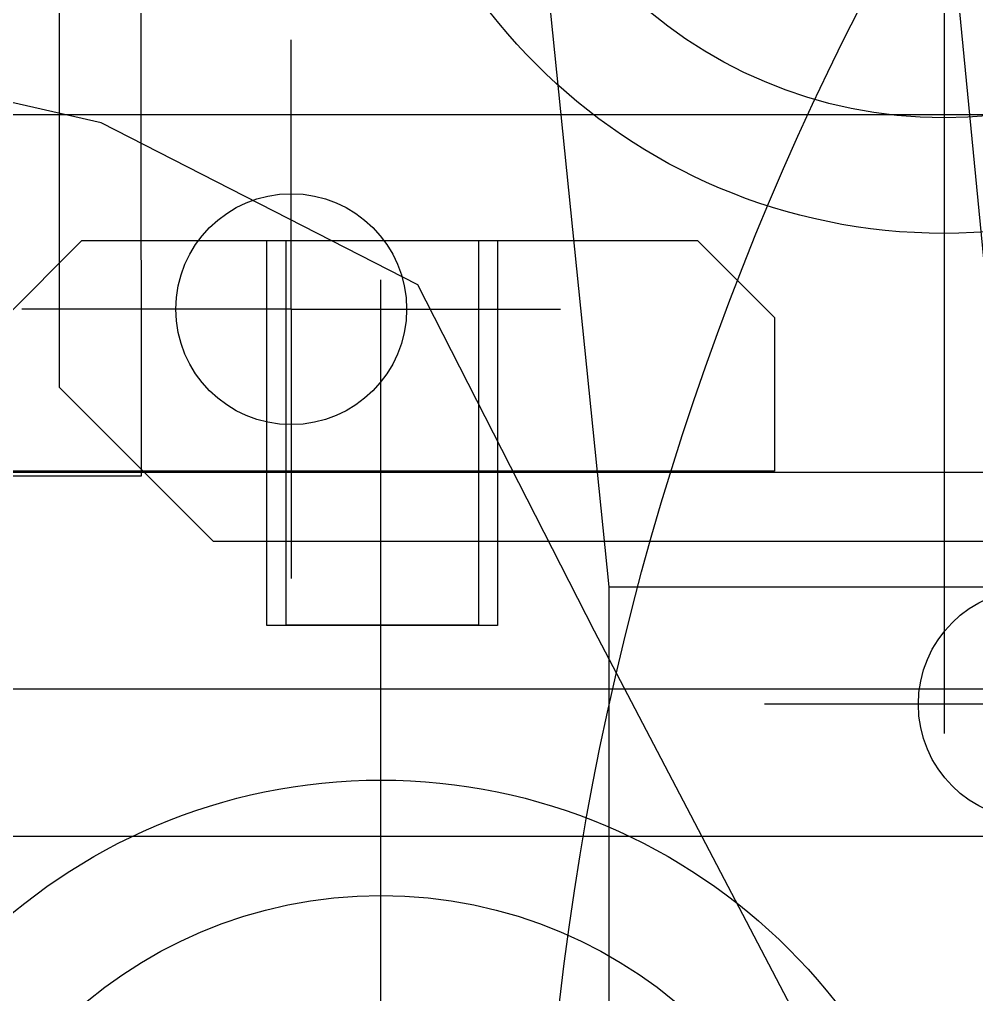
# Model space of a CAD drawing. Extents: x -381 to 213, y -63 to 250.
# Drawn here: x -162.65 to -150.21, y 17.03 to 29.7 of the extents above; entities that cross this region are included whole.
import ezdxf

# ---------------------------------------------------------------- set-up
doc = ezdxf.new("R2010")
doc.units = 0
doc.header["$MEASUREMENT"] = 0
for name, pattern in [('K5LT65535', [0]), ('K5LT_AXLED', [19.5, 15, -1.5, 1.5, -1.5]), ('K5LT_BASIC', [0])]:
    doc.linetypes.add(name, pattern=pattern)
doc.layers.add('Системный слой', color=7, linetype='Continuous')

# ---------------------------------------------------------------- blocks, each defined once
blk = doc.blocks.new('*U')
at = {"layer": 'Системный слой', "color": 5, "linetype": 'K5LT_BASIC'}
for p, q in [((49.231, 19.192), (50.231, 20.192)), ((50.231, 20.192), (58.231, 20.192)), ((52.634, 20.189), (55.634, 20.189)), ((52.634, 15.189), (52.634, 20.189)), ((52.887, 20.192), (55.387, 20.192)), ((52.887, 15.192), (52.887, 20.192)), ((55.387, 20.192), (55.387, 15.192)), ((55.634, 20.189), (55.634, 15.189)), ((58.231, 20.192), (59.231, 19.192)), ((59.231, 19.192), (59.231, 17.192)), ((44.117, 17.179), (64.117, 17.179)), ((59.231, 17.192), (49.231, 17.192)), ((-65.617, 15.179), (-65.617, -3.821)), ((55.634, 15.189), (52.634, 15.189)), ((55.387, 15.192), (52.887, 15.192)), ((-168.83, -0.277), (156.17, -0.277)), ((-65.617, -3.821), (-63.617, -5.821)), ((-63.617, -5.821), (-44.617, -5.821))]:
    blk.add_line(p, q, dxfattribs=at)
at = {"layer": 'Системный слой', "color": 30, "linetype": 'K5LT_AXLED'}
for p, q in [((54.117, 5.679), (54.117, 19.679)), ((54.117, 5.679), (54.117, 19.179)), ((54.117, 5.679), (54.117, 19.179)), ((62.602, 14.164), (59.102, 14.164)), ((-54.117, 5.679), (-54.117, -7.821)), ((-54.117, 5.679), (-54.117, -8.321)), ((-62.602, -2.806), (-62.602, 0.694)), ((-62.602, -2.806), (-66.102, -2.806)), ((-62.602, -2.806), (-59.102, -2.806)), ((-62.602, -2.806), (-62.602, -6.306))]:
    blk.add_line(p, q, dxfattribs=at)
blk = doc.blocks.new('*F')
at = {"layer": 'Системный слой', "color": 5, "linetype": 'K5LT65535'}
for points in [[(64.596, 15.692), (64.596, 19.329), (62.012, 19.329), (59.428, 45.933), (-51.102, 45.933), (-51.102, 49.761), (-44.02, 51.483), (56.079, 51.483), (58.376, 49.186), (59.428, 45.933)], [(-51.102, 49.761), (-128.234, 22.87), (-130.112, 20.429), (-130.112, 14.065), (-53.877, 14.065), (-43.829, 42.392), (-43.829, 45.933)], [(57.084, 15.692), (54.357, 42.488), (52.06, 44.784), (7.561, 44.784), (6.412, 41.243), (6.412, -18.732)], [(51.001, 17.128), (12.537, 17.128), (12.537, 38.66), (15.36, 41.483), (49.093, 41.483), (50.983, 39.593), (51.001, 17.128)], [(61.31, -34.166), (-32.345, -34.121), (-47.082, -29.094), (-58.662, -6.988), (-60.958, -2.49), (-65.073, -0.385), (-75.983, 2.103), (-86.605, 2.103), (-95.888, 2.103), (-104.022, -0.385), (-108.998, -5.361), (-114.262, -13.687), (-130.243, -13.687), (-130.243, 12.152), (-51.58, 12.152), (-42.01, -15.983), (-39.427, -18.567), (-35.886, -20.385), (-31.867, -21.534), (54.835, -21.534), (57.084, -19.285), (57.084, 15.692), (64.596, 15.692), (64.622, 7.622)]]:
    blk.add_lwpolyline(points, dxfattribs=at)
at = {"layer": 'Системный слой', "color": 5, "linetype": 'K5LT_BASIC'}
for centre, radius in [((94.013, 5.981), 62.534), ((94.013, 5.981), 62.534), ((94.013, 5.981), 37.817), ((94.013, 5.981), 37.817), ((62.602, 14.164), 1.5), ((-54.117, 5.679), 7.5), ((54.117, 5.679), 7.5), ((-54.117, 5.679), 6), ((54.117, 5.679), 6), ((-62.602, -2.806), 1.5)]:
    blk.add_circle(centre, radius, dxfattribs=at)
at = {"layer": 'Системный слой'}
blk.add_blockref('*U', (0, 0), dxfattribs=at)
blk.add_blockref('*U', (0, 0), dxfattribs=at)
blk.add_blockref('*U', (0, 0), dxfattribs=at)
blk.add_blockref('*U', (0, 0), dxfattribs=at)
blk.add_blockref('*U', (0, 0), dxfattribs=at)
blk.add_blockref('*U', (0, 0), dxfattribs=at)
blk.add_blockref('*U', (0, 0), dxfattribs=at)
blk.add_blockref('*U', (0, 0), dxfattribs=at)
blk.add_blockref('*U', (0, 0), dxfattribs=at)
blk.add_blockref('*U', (0, 0), dxfattribs=at)
blk.add_blockref('*U', (0, 0), dxfattribs=at)
blk.add_blockref('*U', (0, 0), dxfattribs=at)
blk.add_blockref('*U', (0, 0), dxfattribs=at)
blk.add_blockref('*U', (0, 0), dxfattribs=at)
blk.add_blockref('*U', (0, 0), dxfattribs=at)
blk.add_blockref('*U', (0, 0), dxfattribs=at)
blk.add_blockref('*U', (0, 0), dxfattribs=at)
blk.add_blockref('*U', (0, 0), dxfattribs=at)
blk.add_blockref('*U', (0, 0), dxfattribs=at)
blk.add_blockref('*U', (0, 0), dxfattribs=at)
blk.add_blockref('*U', (0, 0), dxfattribs=at)
blk.add_blockref('*U', (0, 0), dxfattribs=at)
blk.add_blockref('*U', (0, 0), dxfattribs=at)
blk.add_blockref('*U', (0, 0), dxfattribs=at)
blk.add_blockref('*U', (0, 0), dxfattribs=at)
blk.add_blockref('*U', (0, 0), dxfattribs=at)
blk.add_blockref('*U', (0, 0), dxfattribs=at)
blk.add_blockref('*U', (0, 0), dxfattribs=at)
blk.add_blockref('*U', (0, 0), dxfattribs=at)
blk.add_blockref('*U', (0, 0), dxfattribs=at)
blk.add_blockref('*U', (0, 0), dxfattribs=at)
blk.add_blockref('*U', (0, 0), dxfattribs=at)
blk.add_blockref('*U', (0, 0), dxfattribs=at)
blk.add_blockref('*U', (0, 0), dxfattribs=at)
blk.add_blockref('*U', (0, 0), dxfattribs=at)
blk.add_blockref('*U', (0, 0), dxfattribs=at)
blk.add_blockref('*U', (0, 0), dxfattribs=at)
blk.add_blockref('*U', (0, 0), dxfattribs=at)
blk.add_blockref('*U', (0, 0), dxfattribs=at)
blk.add_blockref('*U', (0, 0), dxfattribs=at)
blk.add_blockref('*U', (0, 0), dxfattribs=at)
blk.add_blockref('*U', (0, 0), dxfattribs=at)
blk.add_blockref('*U', (0, 0), dxfattribs=at)
blk.add_blockref('*U', (0, 0), dxfattribs=at)
blk.add_blockref('*U', (0, 0), dxfattribs=at)
blk.add_blockref('*U', (0, 0), dxfattribs=at)
blk.add_blockref('*U', (0, 0), dxfattribs=at)
blk.add_blockref('*U', (0, 0), dxfattribs=at)
blk.add_blockref('*U', (0, 0), dxfattribs=at)
blk.add_blockref('*U', (0, 0), dxfattribs=at)
blk.add_blockref('*U', (0, 0), dxfattribs=at)
blk.add_blockref('*U', (0, 0), dxfattribs=at)
blk.add_blockref('*U', (0, 0), dxfattribs=at)
blk.add_blockref('*U', (0, 0), dxfattribs=at)
blk.add_blockref('*U', (0, 0), dxfattribs=at)
blk.add_blockref('*U', (0, 0), dxfattribs=at)
blk.add_blockref('*U', (0, 0), dxfattribs=at)
blk.add_blockref('*U', (0, 0), dxfattribs=at)
blk.add_blockref('*U', (0, 0), dxfattribs=at)
blk.add_blockref('*U', (0, 0), dxfattribs=at)
blk.add_blockref('*U', (0, 0), dxfattribs=at)
blk.add_blockref('*U', (0, 0), dxfattribs=at)
blk.add_blockref('*U', (0, 0), dxfattribs=at)
blk.add_blockref('*U', (0, 0), dxfattribs=at)
blk.add_blockref('*U', (0, 0), dxfattribs=at)
blk.add_blockref('*U', (0, 0), dxfattribs=at)
blk.add_blockref('*U', (0, 0), dxfattribs=at)
blk.add_blockref('*U', (0, 0), dxfattribs=at)
blk.add_blockref('*U', (0, 0), dxfattribs=at)
blk.add_blockref('*U', (0, 0), dxfattribs=at)
blk.add_blockref('*U', (0, 0), dxfattribs=at)
blk.add_blockref('*U', (0, 0), dxfattribs=at)
blk.add_blockref('*U', (0, 0), dxfattribs=at)
blk.add_blockref('*U', (0, 0), dxfattribs=at)
blk.add_blockref('*U', (0, 0), dxfattribs=at)
blk.add_blockref('*U', (0, 0), dxfattribs=at)
blk.add_blockref('*U', (0, 0), dxfattribs=at)
blk.add_blockref('*U', (0, 0), dxfattribs=at)
blk.add_blockref('*U', (0, 0), dxfattribs=at)
blk.add_blockref('*U', (0, 0), dxfattribs=at)
blk.add_blockref('*U', (0, 0), dxfattribs=at)
blk.add_blockref('*U', (0, 0), dxfattribs=at)
blk.add_blockref('*U', (0, 0), dxfattribs=at)
blk.add_blockref('*U', (0, 0), dxfattribs=at)
blk.add_blockref('*U', (0, 0), dxfattribs=at)
blk.add_blockref('*U', (0, 0), dxfattribs=at)
blk.add_blockref('*U', (0, 0), dxfattribs=at)
blk.add_blockref('*U', (0, 0), dxfattribs=at)
blk.add_blockref('*U', (0, 0), dxfattribs=at)
blk.add_blockref('*U', (0, 0), dxfattribs=at)
blk.add_blockref('*U', (0, 0), dxfattribs=at)
blk.add_blockref('*U', (0, 0), dxfattribs=at)
blk.add_blockref('*U', (0, 0), dxfattribs=at)
blk.add_blockref('*U', (0, 0), dxfattribs=at)
blk.add_blockref('*U', (0, 0), dxfattribs=at)
blk.add_blockref('*U', (0, 0), dxfattribs=at)
blk.add_blockref('*U', (0, 0), dxfattribs=at)
blk.add_blockref('*U', (0, 0), dxfattribs=at)
blk.add_blockref('*U', (0, 0), dxfattribs=at)
blk.add_blockref('*U', (0, 0), dxfattribs=at)
blk.add_blockref('*U', (0, 0), dxfattribs=at)
blk.add_blockref('*U', (0, 0), dxfattribs=at)
blk.add_blockref('*U', (0, 0), dxfattribs=at)
blk.add_blockref('*U', (0, 0), dxfattribs=at)
blk.add_blockref('*U', (0, 0), dxfattribs=at)
blk.add_blockref('*U', (0, 0), dxfattribs=at)
blk.add_blockref('*U', (0, 0), dxfattribs=at)
blk.add_blockref('*U', (0, 0), dxfattribs=at)
blk.add_blockref('*U', (0, 0), dxfattribs=at)
blk.add_blockref('*U', (0, 0), dxfattribs=at)
blk.add_blockref('*U', (0, 0), dxfattribs=at)
blk.add_blockref('*U', (0, 0), dxfattribs=at)
blk.add_blockref('*U', (0, 0), dxfattribs=at)
blk.add_blockref('*U', (0, 0), dxfattribs=at)
blk.add_blockref('*U', (0, 0), dxfattribs=at)
blk.add_blockref('*U', (0, 0), dxfattribs=at)
blk.add_blockref('*U', (0, 0), dxfattribs=at)
blk.add_blockref('*U', (0, 0), dxfattribs=at)
blk.add_blockref('*U', (0, 0), dxfattribs=at)
blk.add_blockref('*U', (0, 0), dxfattribs=at)
blk.add_blockref('*U', (0, 0), dxfattribs=at)
blk.add_blockref('*U', (0, 0), dxfattribs=at)
blk.add_blockref('*U', (0, 0), dxfattribs=at)
blk.add_blockref('*U', (0, 0), dxfattribs=at)
blk.add_blockref('*U', (0, 0), dxfattribs=at)
blk.add_blockref('*U', (0, 0), dxfattribs=at)
blk.add_blockref('*U', (0, 0), dxfattribs=at)
blk.add_blockref('*U', (0, 0), dxfattribs=at)
blk.add_blockref('*U', (0, 0), dxfattribs=at)
blk.add_blockref('*U', (0, 0), dxfattribs=at)
blk.add_blockref('*U', (0, 0), dxfattribs=at)
blk.add_blockref('*U', (0, 0), dxfattribs=at)
blk.add_blockref('*U', (0, 0), dxfattribs=at)
blk.add_blockref('*U', (0, 0), dxfattribs=at)
blk.add_blockref('*U', (0, 0), dxfattribs=at)
blk.add_blockref('*U', (0, 0), dxfattribs=at)
blk.add_blockref('*U', (0, 0), dxfattribs=at)
blk.add_blockref('*U', (0, 0), dxfattribs=at)
blk.add_blockref('*U', (0, 0), dxfattribs=at)
blk.add_blockref('*U', (0, 0), dxfattribs=at)
blk.add_blockref('*U', (0, 0), dxfattribs=at)
blk.add_blockref('*U', (0, 0), dxfattribs=at)
blk.add_blockref('*U', (0, 0), dxfattribs=at)
blk.add_blockref('*U', (0, 0), dxfattribs=at)
blk.add_blockref('*U', (0, 0), dxfattribs=at)
blk.add_blockref('*U', (0, 0), dxfattribs=at)
blk.add_blockref('*U', (0, 0), dxfattribs=at)
blk.add_blockref('*U', (0, 0), dxfattribs=at)
blk.add_blockref('*U', (0, 0), dxfattribs=at)
blk.add_blockref('*U', (0, 0), dxfattribs=at)
blk.add_blockref('*U', (0, 0), dxfattribs=at)
blk.add_blockref('*U', (0, 0), dxfattribs=at)
blk.add_blockref('*U', (0, 0), dxfattribs=at)
blk.add_blockref('*U', (0, 0), dxfattribs=at)
blk.add_blockref('*U', (0, 0), dxfattribs=at)
blk.add_blockref('*U', (0, 0), dxfattribs=at)
blk.add_blockref('*U', (0, 0), dxfattribs=at)
blk.add_blockref('*U', (0, 0), dxfattribs=at)
blk.add_blockref('*U', (0, 0), dxfattribs=at)
blk.add_blockref('*U', (0, 0), dxfattribs=at)
blk.add_blockref('*U', (0, 0), dxfattribs=at)
blk.add_blockref('*U', (0, 0), dxfattribs=at)
blk.add_blockref('*U', (0, 0), dxfattribs=at)
blk.add_blockref('*U', (0, 0), dxfattribs=at)
blk.add_blockref('*U', (0, 0), dxfattribs=at)
blk.add_blockref('*U', (0, 0), dxfattribs=at)
blk.add_blockref('*U', (0, 0), dxfattribs=at)
blk.add_blockref('*U', (0, 0), dxfattribs=at)
blk.add_blockref('*U', (0, 0), dxfattribs=at)
blk.add_blockref('*U', (0, 0), dxfattribs=at)
blk.add_blockref('*U', (0, 0), dxfattribs=at)
blk.add_blockref('*U', (0, 0), dxfattribs=at)
blk.add_blockref('*U', (0, 0), dxfattribs=at)
blk.add_blockref('*U', (0, 0), dxfattribs=at)
blk.add_blockref('*U', (0, 0), dxfattribs=at)
blk.add_blockref('*U', (0, 0), dxfattribs=at)
blk.add_blockref('*U', (0, 0), dxfattribs=at)
blk.add_blockref('*U', (0, 0), dxfattribs=at)
blk.add_blockref('*U', (0, 0), dxfattribs=at)
blk.add_blockref('*U', (0, 0), dxfattribs=at)
blk.add_blockref('*U', (0, 0), dxfattribs=at)
blk.add_blockref('*U', (0, 0), dxfattribs=at)
blk.add_blockref('*U', (0, 0), dxfattribs=at)
blk.add_blockref('*U', (0, 0), dxfattribs=at)
blk.add_blockref('*U', (0, 0), dxfattribs=at)
blk.add_blockref('*U', (0, 0), dxfattribs=at)
blk.add_blockref('*U', (0, 0), dxfattribs=at)
blk.add_blockref('*U', (0, 0), dxfattribs=at)
blk.add_blockref('*U', (0, 0), dxfattribs=at)
blk.add_blockref('*U', (0, 0), dxfattribs=at)
blk.add_blockref('*U', (0, 0), dxfattribs=at)
blk.add_blockref('*U', (0, 0), dxfattribs=at)
blk.add_blockref('*U', (0, 0), dxfattribs=at)
blk.add_blockref('*U', (0, 0), dxfattribs=at)
blk.add_blockref('*U', (0, 0), dxfattribs=at)
blk.add_blockref('*U', (0, 0), dxfattribs=at)
blk.add_blockref('*U', (0, 0), dxfattribs=at)
blk.add_blockref('*U', (0, 0), dxfattribs=at)
blk.add_blockref('*U', (0, 0), dxfattribs=at)
blk.add_blockref('*U', (0, 0), dxfattribs=at)
blk.add_blockref('*U', (0, 0), dxfattribs=at)
blk.add_blockref('*U', (0, 0), dxfattribs=at)
blk.add_blockref('*U', (0, 0), dxfattribs=at)
blk.add_blockref('*U', (0, 0), dxfattribs=at)
blk.add_blockref('*U', (0, 0), dxfattribs=at)
blk.add_blockref('*U', (0, 0), dxfattribs=at)
blk.add_blockref('*U', (0, 0), dxfattribs=at)

msp = doc.modelspace()

# ---------------------------------------------------------------- block references
at = {"layer": 'Системный слой'}
for p in [(-96.515, 28.741), (-63.927, 6.935), (-212.068, 6.637)]:
    msp.add_blockref('*F', p, dxfattribs=at)

doc.saveas('drawing.dxf')
